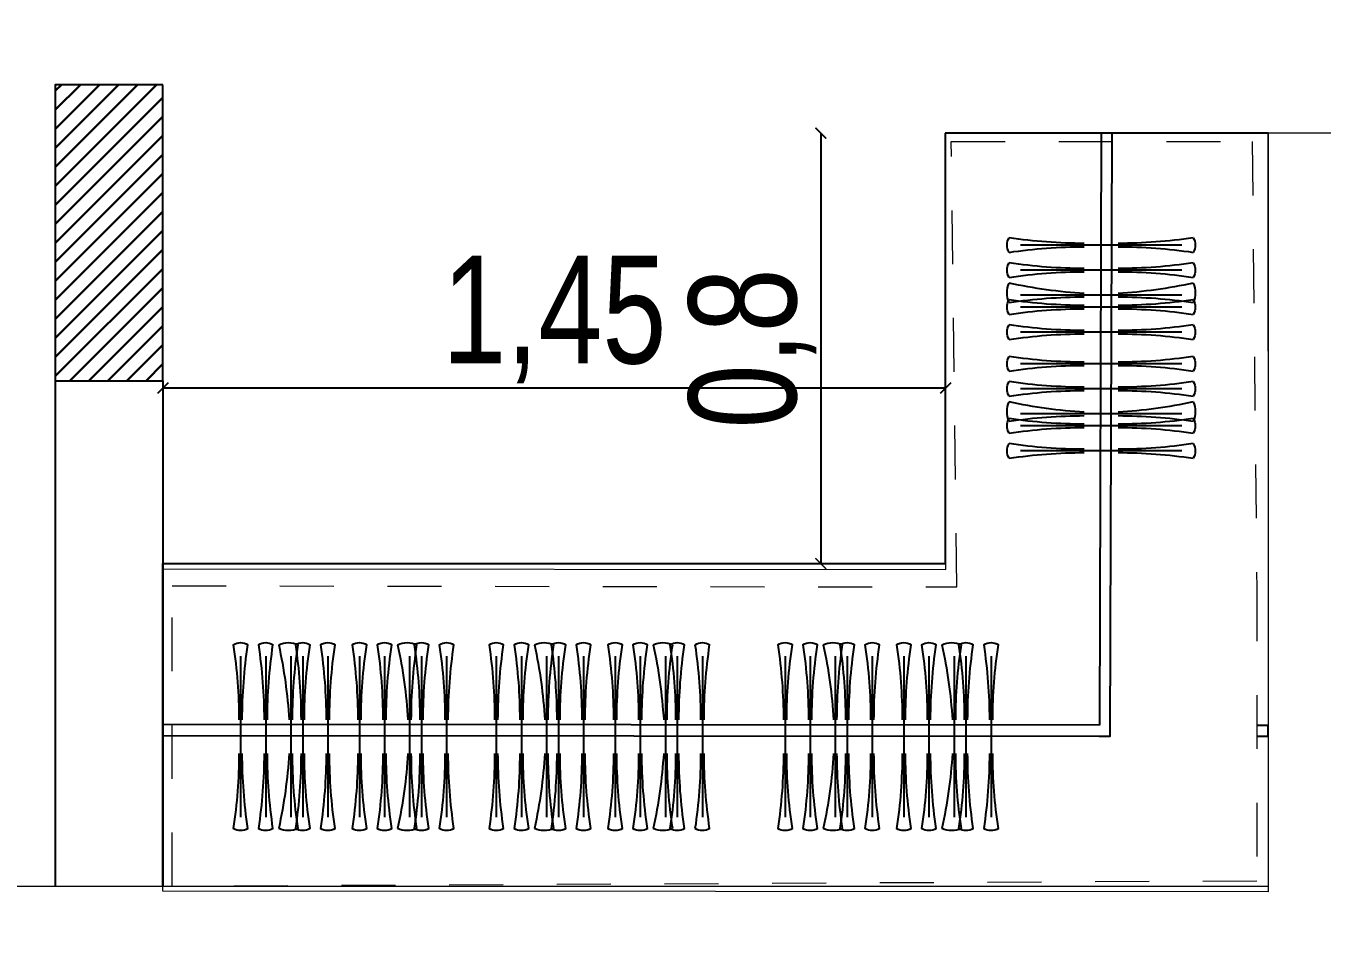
# Model space of a CAD drawing. Header units: inches. Extents: x -279 to 561, y -345 to 342.
# Drawn here: x -171.21 to -168.803, y 99.06 to 100.778 of the extents above; entities that cross this region are included whole.
import ezdxf

# ---------------------------------------------------------------- set-up
doc = ezdxf.new("R2010")
doc.units = ezdxf.units.IN
doc.header["$LTSCALE"] = 0.5
doc.header["$MEASUREMENT"] = 0
doc.linetypes.add('HIDDEN', pattern=[0.375, 0.25, -0.125])
for name, color, linetype, lineweight in [('.', 14, 'Continuous', 9), ('A-WALL', 113, 'Continuous', 13), ('columns', 5, 'Continuous', 30), ('es.writing', 144, 'Continuous', 9)]:
    doc.layers.add(name, color=color, linetype=linetype, lineweight=lineweight)
for name, color, linetype in [('0.dimins', 6, 'Continuous'), ('ac', 252, 'Continuous'), ('COULMN', 5, 'Continuous'), ('S-DIM', 7, 'Continuous')]:
    doc.layers.add(name, color=color, linetype=linetype)
doc.layers.add('axes', color=7, linetype='Continuous', true_color=0x6d504a)
doc.styles.add('ROM', font='AGENCYR.TTF', dxfattribs={"width": 0.8})
doc.styles.get("Standard").update_dxf_attribs({"font": 'arial.ttf'})
doc.dimstyles.new('Copy(9) of ISO-25', dxfattribs={"dimtxt": 0.2, "dimasz": 0.02, "dimexe": 0.05, "dimexo": 0.05, "dimgap": 0.02, "dimtad": 1, "dimtxsty": 'ROM', "dimblk": 'ARCHTICK', "dimcen": 0.03, "dimse1": 1, "dimse2": 1, "dimclrd": 248, "dimclrt": 248, "dimadec": 0, "dimazin": 0, "dimtfac": 1, "dimtmove": 0, "dimatfit": 3, "dimldrblk": 'DOT', "dimfxl": 1, "dimarcsym": 0})
doc.dimstyles.get("Standard").update_dxf_attribs({"dimtxt": 0.18, "dimasz": 0.18, "dimexe": 0.18, "dimexo": 0.0625, "dimgap": 0.09, "dimtad": 0, "dimtih": 1, "dimtoh": 1, "dimzin": 0, "dimdsep": 46, "dimtxsty": 'Standard', "dimcen": 0.09, "dimadec": 0, "dimazin": 0, "dimtfac": 1, "dimtofl": 0, "dimtmove": 0, "dimatfit": 3, "dimfxl": 1, "dimtolj": 1, "dimtzin": 0, "dimarcsym": 0})

# ---------------------------------------------------------------- blocks, each defined once
blk = doc.blocks.new('fbv b')
at = {"layer": '.'}
h = blk.add_hatch(dxfattribs=at)
h.set_pattern_fill('ANSI31', color=8, scale=0.05)
h.set_pattern_definition([(45, (33, 0), (-0.1122532, 0.1122532), [])])
h.paths.add_polyline_path([(1.1274, 9.1587), (-18.8526, 9.1587), (-18.8526, -15.8413), (1.1274, -15.8413)])
h.paths.add_polyline_path([(0.8774, -15.5913), (-18.6026, -15.5913), (-18.6026, 8.9087), (0.8774, 8.9087)], flags=16)
at = {"layer": 'columns', "true_color": 0x105689}
h = blk.add_hatch(dxfattribs=at)
h.set_pattern_fill('ANSI31', color=146, scale=0.2, angle=-1350)
h.set_pattern_definition([(134.999999994, (809036.960978, -401343.304783), (-0.0176776695315, -0.01767766952786), [])])
h.paths.add_polyline_path([(-16.8526, -1.6444), (-16.8526, -1.8444), (-16.3026, -1.8444), (-16.3026, -1.6444)])
at = {"layer": 'COULMN'}
blk.add_lwpolyline([(-16.8526, -1.6444), (-16.8526, -1.8444), (-16.3026, -1.8444), (-16.3026, -1.6444)], close=True, dxfattribs=at)
blk = doc.blocks.new('cdscvf')
at = {"layer": 'ac', "color": 18, "linetype": 'Continuous', "true_color": 0x000000}
for p, q in [((40.3082, -3.4045), (40.3082, -3.1049)), ((40.3548, -3.4045), (40.3548, -3.1049)), ((40.3548, -3.4045), (40.3548, -3.1049)), ((40.3548, -3.4045), (40.3548, -3.1049)), ((40.4015, -3.4045), (40.4015, -3.1049)), ((40.4236, -3.4045), (40.4236, -3.1049)), ((40.4702, -3.4045), (40.4702, -3.1049)), ((40.4702, -3.4045), (40.4702, -3.1049)), ((40.4702, -3.4045), (40.4702, -3.1049))]:
    blk.add_line(p, q, dxfattribs=at)
for centre, radius, start, end in [((40.3082, -3.1049), 0.025, 57.0785, 122.9215), ((40.3548, -3.1049), 0.025, 57.0785, 122.9215), ((40.3548, -3.1049), 0.025, 57.0785, 122.9215), ((40.3548, -3.1049), 0.025, 57.0785, 122.9215), ((40.397, -3.1224), 0.0425, 64.8975, 115.1025), ((40.4236, -3.1049), 0.025, 57.0785, 122.9215), ((40.4702, -3.1049), 0.025, 57.0785, 122.9215), ((40.4702, -3.1049), 0.025, 57.0785, 122.9215), ((40.4702, -3.1049), 0.025, 57.0785, 122.9215), ((39.3826, -3.2225), 0.9225, 359.9511, 8.641), ((41.2338, -3.2225), 0.9225, 171.359, 180.0489), ((39.4292, -3.2225), 0.9225, 359.9511, 8.641), ((39.4292, -3.2225), 0.9225, 359.9511, 8.641), ((39.4292, -3.2225), 0.9225, 359.9511, 8.641), ((41.2804, -3.2225), 0.9225, 171.359, 180.0489), ((41.2804, -3.2225), 0.9225, 171.359, 180.0489), ((41.2804, -3.2225), 0.9225, 171.359, 180.0489), ((39.4652, -3.2818), 0.935, 3.5897, 12.2214), ((41.3271, -3.2225), 0.9225, 171.359, 180.0489), ((39.4979, -3.2225), 0.9225, 359.9511, 8.641), ((41.3492, -3.2225), 0.9225, 171.359, 180.0489), ((39.5445, -3.2225), 0.9225, 359.9511, 8.641), ((39.5445, -3.2225), 0.9225, 359.9511, 8.641), ((39.5445, -3.2225), 0.9225, 359.9511, 8.641), ((41.3958, -3.2225), 0.9225, 171.359, 180.0489), ((41.3958, -3.2225), 0.9225, 171.359, 180.0489), ((41.3958, -3.2225), 0.9225, 171.359, 180.0489), ((39.3826, -3.2869), 0.9225, 351.359, 0.0489), ((41.2338, -3.2869), 0.9225, 179.9511, 188.641), ((39.4292, -3.2869), 0.9225, 351.359, 0.0489), ((39.4292, -3.2869), 0.9225, 351.359, 0.0489), ((39.4292, -3.2869), 0.9225, 351.359, 0.0489), ((41.2804, -3.2869), 0.9225, 179.9511, 188.641), ((41.2804, -3.2869), 0.9225, 179.9511, 188.641), ((41.2804, -3.2869), 0.9225, 179.9511, 188.641), ((39.4652, -3.2275), 0.935, 347.7786, 356.4103), ((41.3271, -3.2869), 0.9225, 179.9511, 188.641), ((39.4979, -3.2869), 0.9225, 351.359, 0.0489), ((41.3492, -3.2869), 0.9225, 179.9511, 188.641), ((39.5445, -3.2869), 0.9225, 351.359, 0.0489), ((39.5445, -3.2869), 0.9225, 351.359, 0.0489), ((39.5445, -3.2869), 0.9225, 351.359, 0.0489), ((41.3958, -3.2869), 0.9225, 179.9511, 188.641), ((41.3958, -3.2869), 0.9225, 179.9511, 188.641), ((41.3958, -3.2869), 0.9225, 179.9511, 188.641), ((40.3082, -3.4045), 0.025, 237.0785, 302.9215), ((40.3548, -3.4045), 0.025, 237.0785, 302.9215), ((40.3548, -3.4045), 0.025, 237.0785, 302.9215), ((40.3548, -3.4045), 0.025, 237.0785, 302.9215), ((40.397, -3.387), 0.0425, 244.8975, 295.1025), ((40.4236, -3.4045), 0.025, 237.0785, 302.9215), ((40.4702, -3.4045), 0.025, 237.0785, 302.9215), ((40.4702, -3.4045), 0.025, 237.0785, 302.9215), ((40.4702, -3.4045), 0.025, 237.0785, 302.9215)]:
    blk.add_arc(centre, radius, start, end, dxfattribs=at)
blk = doc.blocks.new('_ArchTick')
at = {"color": 0, "linetype": 'ByBlock', "const_width": 0.15}
blk.add_lwpolyline([(-0.5, -0.5), (0.5, 0.5)], dxfattribs=at)
blk = doc.blocks.new('*D443')
at = {"layer": '0.dimins', "color": 248, "lineweight": -2, "transparency": 16777216}
blk.add_line((-169.5018, 100.1046), (-170.9558, 100.1046), dxfattribs=at)
at = {"layer": 'Defpoints', "color": 0, "transparency": 16777216}
for p in [(-169.5018, 100.1726), (-170.9558, 100.1182), (-170.9558, 100.1046)]:
    blk.add_point(p, dxfattribs=at)
at = {"layer": '0.dimins', "color": 248, "lineweight": -2, "transparency": 16777216, "xscale": 0.02, "yscale": 0.02, "zscale": 0.02, "rotation": 180}
blk.add_blockref('_ArchTick', (-170.9558, 100.1046), dxfattribs=at)
at = {"layer": '0.dimins', "color": 248, "lineweight": -2, "transparency": 16777216, "xscale": 0.02, "yscale": 0.02, "zscale": 0.02}
blk.add_blockref('_ArchTick', (-169.5018, 100.1046), dxfattribs=at)
at = {"layer": '0.dimins', "color": 248, "transparency": 16777216, "insert": (-170.2288, 100.2317), "char_height": 0.2, "attachment_point": 5, "style": 'ROM'}
blk.add_mtext('1,45', dxfattribs=at)
blk = doc.blocks.new('_DOT')
at = {"color": 0, "linetype": 'ByBlock'}
blk.add_line((-0.5, 0), (-1, 0), dxfattribs=at)
at = {"color": 0, "linetype": 'ByBlock', "const_width": 0.5}
blk.add_lwpolyline([(-0.25, 0, 1), (0.25, 0, 1)], format="xyb", close=True, dxfattribs=at)
blk = doc.blocks.new('*D444')
at = {"layer": '0.dimins', "color": 248, "lineweight": -2, "transparency": 16777216}
blk.add_line((-169.7338, 100.5782), (-169.7338, 99.7782), dxfattribs=at)
at = {"layer": 'Defpoints', "color": 0, "transparency": 16777216}
for p in [(-169.5027, 100.5782), (-169.7338, 99.7782), (-169.6822, 99.7782)]:
    blk.add_point(p, dxfattribs=at)
at = {"layer": '0.dimins', "color": 248, "lineweight": -2, "transparency": 16777216, "xscale": 0.02, "yscale": 0.02, "zscale": 0.02}
for p, rotation in [((-169.7338, 100.5782), 90), ((-169.7338, 99.7782), 270)]:
    blk.add_blockref('_ArchTick', p, dxfattribs=dict(at, rotation=rotation))
at = {"layer": '0.dimins', "color": 248, "transparency": 16777216, "insert": (-169.8609, 100.1782), "char_height": 0.2, "attachment_point": 5, "rotation": 90, "style": 'ROM'}
blk.add_mtext('0,8', dxfattribs=at)
blk = doc.blocks.new('*D1071')
at = {"color": 0, "linetype": 'ByBlock', "lineweight": -2, "transparency": 16777216}
for p, q in [((558.6522, 342.2788), (558.6522, 342.4729)), ((560.6522, 342.2788), (560.6522, 342.4729)), ((558.8322, 342.2929), (559.1722, 342.2929)), ((560.4722, 342.2929), (560.1322, 342.2929))]:
    blk.add_line(p, q, dxfattribs=at)
at = {"color": 0, "linetype": 'ByBlock', "transparency": 16777216}
for points in [[(558.8322, 342.3229), (558.8322, 342.2629), (558.6522, 342.2929)], [(560.4722, 342.3229), (560.4722, 342.2629), (560.6522, 342.2929)]]:
    blk.add_solid(points, dxfattribs=at)
at = {"layer": 'Defpoints', "color": 0, "linetype": 'ByBlock', "transparency": 16777216}
for p in [(560.6522, 342.2929), (558.6522, 342.2163), (560.6522, 342.2163)]:
    blk.add_point(p, dxfattribs=at)
at = {"layer": 'Defpoints', "color": 0, "ltscale": 0.5, "transparency": 16777216}
for p in [(-209.5, -305.36), (-209.5, -305.81), (-209.5, -305.81)]:
    blk.add_point(p, dxfattribs=at)
at = {"layer": 'S-DIM', "color": 0, "lineweight": -2, "ltscale": 0.5, "transparency": 16777216}
for p, q in [((-209.5, -305.18), (-209.5, -305)), ((-209.5625, -305.36), (-209.68, -305.36)), ((-209.5625, -305.81), (-209.68, -305.81)), ((-209.5, -305.99), (-209.5, -306.17))]:
    blk.add_line(p, q, dxfattribs=at)
at = {"layer": 'S-DIM', "color": 0, "ltscale": 0.5, "transparency": 16777216}
for points in [[(-209.53, -305.18), (-209.47, -305.18), (-209.5, -305.36)], [(-209.53, -305.99), (-209.47, -305.99), (-209.5, -305.81)]]:
    blk.add_solid(points, dxfattribs=at)
at = {"color": 0, "linetype": 'ByBlock', "transparency": 16777216, "insert": (559.6522, 342.2929), "char_height": 0.18, "attachment_point": 5}
blk.add_mtext('\\A1;2.0000', dxfattribs=at)
at = {"layer": 'S-DIM', "color": 0, "ltscale": 0.5, "transparency": 16777216, "insert": (-209.5, -305.585), "char_height": 0.18, "attachment_point": 5}
blk.add_mtext('\\A1;0.45', dxfattribs=at)

msp = doc.modelspace()

# ---------------------------------------------------------------- linework, layer by layer
for p, q in [((-168.9027, 100.5782), (-169.5027, 100.5782)), ((-169.5027, 100.5782), (-169.5027, 99.7782)), ((-171.1558, 100.1182), (-171.1558, 99.1782)), ((-170.9558, 100.1182), (-170.9558, 99.1782)), ((-170.9558, 99.1782), (-170.9558, 99.7782)), ((-170.9558, 99.7782), (-169.5027, 99.7782))]:
    msp.add_line(p, q)
at = {"color": 250, "linetype": 'Continuous', "ltscale": 0.3}
for points in [[(-169.2165, 99.4578), (-169.2165, 99.4578), (-169.1965, 99.4578), (-169.1927, 100.5782), (-169.2127, 100.5782), (-169.2164, 99.4778)], [(-169.2164, 99.4778), (-170.9558, 99.4789), (-170.9558, 99.4589), (-169.2065, 99.4578)], [(-168.924, 99.4576), (-168.9027, 99.4576), (-168.9027, 99.4776), (-168.924, 99.4776)]]:
    msp.add_lwpolyline(points, dxfattribs=at)
at = {"layer": 'A-WALL', "color": 7}
for p, q in [((-167.4027, 100.5782), (-168.9027, 100.5782)), ((-168.9027, 100.5782), (-168.9027, 99.1782)), ((-168.9027, 99.1782), (-173.8027, 99.1782))]:
    msp.add_line(p, q, dxfattribs=at)
at = {"layer": 'es.writing', "color": 18, "lineweight": 5, "ltscale": 0.08, "true_color": 0x000000}
for points in [[(-169.5015, 99.767), (-169.5015, 99.767), (-169.5021, 100.5782), (-168.9032, 100.5782), (-168.9027, 99.767)], [(-168.9027, 99.767), (-168.9027, 99.1681), (-170.9558, 99.1695), (-170.9558, 99.7684), (-169.5015, 99.767)]]:
    msp.add_lwpolyline(points, dxfattribs=at)
at = {"layer": 'es.writing', "color": 18, "linetype": 'HIDDEN', "lineweight": 5, "ltscale": 0.08, "true_color": 0x000000}
msp.add_lwpolyline([(-168.924, 99.7339), (-168.924, 99.1881), (-170.9384, 99.1782), (-170.9384, 99.737), (-169.4808, 99.7348), (-169.4915, 100.5625), (-168.9326, 100.5625), (-168.924, 99.7339)], dxfattribs=at)

# ---------------------------------------------------------------- block references
at = {"layer": 'axes', "xscale": -1}
for p, rotation in [((-172.4677, 140.6785, 0), 90), ((-172.4677, 140.4578, 0), 90), ((-211.1197, 96.202, 0), 180), ((-210.899, 96.202, 0), 180), ((-210.6447, 96.202, 0), 180), ((-210.424, 96.202, 0), 180), ((-210.1083, 96.202, 0), 180), ((-209.8877, 96.202, 0), 180)]:
    msp.add_blockref('cdscvf', p, dxfattribs=dict(at, rotation=rotation))
at = {"layer": 'COULMN', "rotation": 270}
msp.add_blockref('fbv b', (-169.3114, 83.8156), dxfattribs=at)

# ---------------------------------------------------------------- dimensions: what is measured, and where the dimension line sits
at = {"layer": '0.dimins'}
dim = msp.add_linear_dim(base=(-169.7338, 99.7782), p1=(-169.5027, 100.5782), p2=(-169.6822, 99.7782), angle=90, dimstyle='Copy(9) of ISO-25', dxfattribs=at)
dim.commit()
dim.dimension.update_dxf_attribs({"geometry": '*D444', "text_midpoint": (-169.8609, 100.1782)})
dim = msp.add_linear_dim(base=(-170.9558, 100.1046), p1=(-169.5018, 100.1726), p2=(-170.9558, 100.1182), dimstyle='Copy(9) of ISO-25', dxfattribs=at)
dim.commit()
dim.dimension.update_dxf_attribs({"geometry": '*D443', "text_midpoint": (-170.2288, 100.2317)})
at = {"layer": 'S-DIM', "ltscale": 0.5}
dim = msp.add_linear_dim(base=(-209.5, -305.81), p1=(-209.5, -305.36), p2=(-209.5, -305.81), angle=90, dimstyle='Standard', dxfattribs=at)
dim.commit()
dim.dimension.update_dxf_attribs({"geometry": '*D1071', "text_midpoint": (-209.5, -305.585)})

doc.saveas('drawing.dxf')
